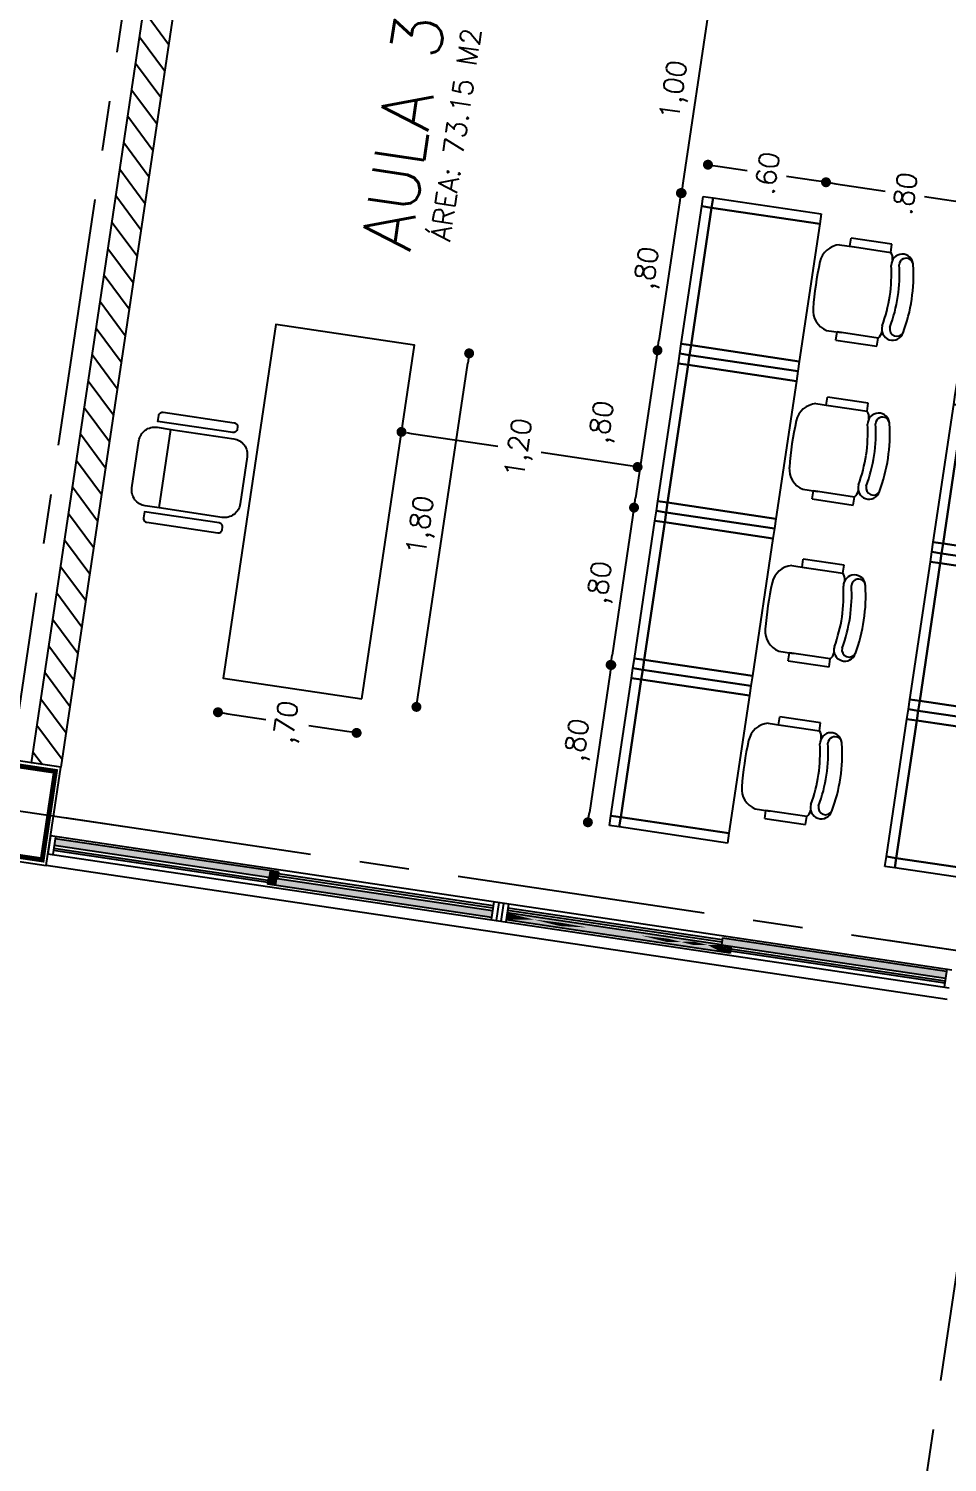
# Model space of a CAD drawing. Header units: millimetres. Extents: x 338 to 506, y 179 to 335.
# Drawn here: x 421.45 to 426.07, y 211.05 to 218.26 of the extents above; entities that cross this region are included whole.
import ezdxf
from ezdxf.enums import TextEntityAlignment as Align

# ---------------------------------------------------------------- set-up
doc = ezdxf.new("R2010")
doc.units = ezdxf.units.MM
doc.linetypes.add('CENTER', pattern=[2, 1.25, -0.25, 0.25, -0.25])
doc.linetypes.add('DASHED2', pattern=[0.375, 0.25, -0.125])
for name, color, linetype in [('COLUMNAS', 252, 'Continuous'), ('CUBIERTA', 254, 'Continuous'), ('EJES-COLUMNAS', 3, 'CENTER'), ('EJES_DE_COLUMNA', 255, 'DASHED2'), ('MUROS', 32, 'Continuous'), ('PUPITRES', 8, 'Continuous'), ('REJAS', 151, 'Continuous'), ('TEXTOS', 7, 'Continuous')]:
    doc.layers.add(name, color=color, linetype=linetype)
doc.styles.add('NOTAS', font='simplex.shx')
doc.styles.get("Standard").update_dxf_attribs({"font": 'ARIALUNI.ttf'})
doc.dimstyles.new('ROMANS', dxfattribs={"dimtxt": 0.1, "dimasz": 0.05, "dimexe": 0.04, "dimexo": 0.5, "dimgap": 0.05, "dimtad": 1, "dimtih": 1, "dimtoh": 1, "dimdec": 4, "dimzin": 5, "dimdsep": 46, "dimtxsty": 'Standard', "dimsah": 1, "dimcen": 0.05, "dimse1": 1, "dimse2": 1, "dimclrd": 7, "dimclre": 7, "dimclrt": 7, "dimadec": 0, "dimazin": 0, "dimtfac": 1, "dimtdec": 4, "dimtix": 1, "dimtmove": 2, "dimatfit": 3, "dimfxl": 1, "dimtolj": 1, "dimarcsym": 0})

# ---------------------------------------------------------------- blocks, each defined once
blk = doc.blocks.new('*X899')
at = {"color": 0}
for p, q in [((36.7128, 69.4377), (36.6568, 69.3817)), ((36.8475, 69.4377), (36.6975, 69.2877)), ((36.9822, 69.4377), (36.8322, 69.2877)), ((37.1169, 69.4377), (36.9669, 69.2877)), ((37.2516, 69.4377), (37.1016, 69.2877)), ((37.3863, 69.4377), (37.2363, 69.2877)), ((37.521, 69.4377), (37.371, 69.2877)), ((37.6558, 69.4377), (37.5058, 69.2877)), ((37.7905, 69.4377), (37.6405, 69.2877)), ((37.9252, 69.4377), (37.7752, 69.2877)), ((38.0599, 69.4377), (37.9099, 69.2877)), ((38.1946, 69.4377), (38.0446, 69.2877)), ((38.3293, 69.4377), (38.1793, 69.2877)), ((38.464, 69.4377), (38.314, 69.2877)), ((38.5987, 69.4377), (38.4487, 69.2877)), ((38.7334, 69.4377), (38.5834, 69.2877)), ((38.8681, 69.4377), (38.7181, 69.2877)), ((39.0028, 69.4377), (38.8528, 69.2877)), ((39.1375, 69.4377), (38.9875, 69.2877)), ((39.2722, 69.4377), (39.1222, 69.2877)), ((39.4069, 69.4377), (39.2569, 69.2877)), ((39.5416, 69.4377), (39.3916, 69.2877)), ((39.6763, 69.4377), (39.5263, 69.2877)), ((39.811, 69.4377), (39.661, 69.2877)), ((39.9457, 69.4377), (39.7957, 69.2877)), ((40.0804, 69.4377), (39.9304, 69.2877)), ((40.2151, 69.4377), (40.0651, 69.2877)), ((40.3498, 69.4377), (40.1998, 69.2877)), ((40.4845, 69.4377), (40.3345, 69.2877))]:
    blk.add_line(p, q, dxfattribs=at)
blk = doc.blocks.new('*U122')
at = {"layer": 'REJAS', "color": 18, "linetype": 'Continuous', "extrusion": (0, 0, -1)}
for points in [[(-2929.0102, 1946.7035), (-2928.9927, 1946.1591), (-2928.9927, 1947.2478)], [(-2929.0042, 1947.2308), (-2928.9927, 1947.2478), (-2929.012, 1947.2365)], [(-2928.9927, 1947.2478), (-2929.0102, 1947.2478), (-2929.012, 1947.2365)], [(-2929.0157, 1947.2138), (-2929.0036, 1947.1798), (-2928.9927, 1947.2478)], [(-2929.0146, 1947.1117), (-2929.0014, 1946.9756), (-2928.9927, 1947.2478)], [(-2929.0157, 1947.2138), (-2929.0042, 1947.2308), (-2929.012, 1947.2365)], [(-2929.0097, 1947.1968), (-2929.0157, 1947.2138), (-2929.0211, 1947.1798)], [(-2929.0102, 1946.7035), (-2929.0277, 1947.2478), (-2929.0277, 1946.1591)], [(-2929.0102, 1947.2478), (-2929.0277, 1947.2478), (-2929.012, 1947.2365)], [(-2929.0277, 1947.2478), (-2929.0217, 1947.2308), (-2929.012, 1947.2365)], [(-2929.012, 1947.2365), (-2929.0217, 1947.2308), (-2929.0157, 1947.2138)], [(-2929.0146, 1947.1117), (-2929.0277, 1947.2478), (-2929.0189, 1946.9756)], [(-2929.0157, 1947.2138), (-2929.0277, 1947.2478), (-2929.0211, 1947.1798)], [(-2929.0036, 1947.1798), (-2929.0066, 1947.1883), (-2929.0115, 1947.1855)], [(-2929.0115, 1947.1855), (-2929.0124, 1947.1798), (-2929.0036, 1947.1798)], [(-2929.0091, 1947.1458), (-2929.0036, 1947.1798), (-2929.0151, 1947.1628)], [(-2929.0124, 1947.1798), (-2929.0133, 1947.1741), (-2929.0036, 1947.1798)], [(-2929.0036, 1947.1798), (-2929.0133, 1947.1741), (-2929.0094, 1947.1713)], [(-2929.0066, 1947.1883), (-2929.0097, 1947.1968), (-2929.0115, 1947.1855)], [(-2929.0091, 1947.1458), (-2929.0151, 1947.1628), (-2929.0179, 1947.1458)], [(-2929.0179, 1947.1458), (-2929.0146, 1947.1117), (-2929.0091, 1947.1458)], [(-2929.0133, 1947.1741), (-2929.0151, 1947.1628), (-2929.0094, 1947.1713)], [(-2929.0097, 1947.1968), (-2929.0154, 1947.1883), (-2929.0115, 1947.1855)], [(-2929.0154, 1947.1883), (-2929.0211, 1947.1798), (-2929.0115, 1947.1855)], [(-2929.0211, 1947.1798), (-2929.0124, 1947.1798), (-2929.0115, 1947.1855)], [(-2929.0211, 1947.1798), (-2929.0133, 1947.1741), (-2929.0124, 1947.1798)], [(-2929.0181, 1947.1713), (-2929.0133, 1947.1741), (-2929.0211, 1947.1798)], [(-2929.0151, 1947.1628), (-2929.0133, 1947.1741), (-2929.0181, 1947.1713)], [(-2929.0151, 1947.1628), (-2929.0211, 1947.1798), (-2929.0179, 1947.1458)], [(-2929.0146, 1947.1117), (-2929.0168, 1947.0437), (-2929.008, 1947.0437)], [(-2929.008, 1947.0437), (-2929.0135, 1947.0097), (-2929.0014, 1946.9756)], [(-2929.0075, 1946.9927), (-2929.0093, 1946.9813), (-2929.0045, 1946.9842)], [(-2929.0105, 1947.0012), (-2929.0133, 1946.9927), (-2929.0075, 1946.9927)], [(-2929.0075, 1946.9927), (-2929.0133, 1946.9927), (-2929.0132, 1946.9842)], [(-2929.0093, 1946.9813), (-2929.0075, 1946.9927), (-2929.0132, 1946.9842)], [(-2929.008, 1947.0437), (-2929.0168, 1947.0437), (-2929.0135, 1947.0097)], [(-2929.0135, 1947.0097), (-2929.0133, 1946.9927), (-2929.0105, 1947.0012)], [(-2929.0132, 1946.9842), (-2929.0133, 1946.9927), (-2929.0189, 1946.9756)], [(-2929.0133, 1946.9927), (-2929.0135, 1947.0097), (-2929.0162, 1946.9927)], [(-2929.0189, 1946.9756), (-2929.0133, 1946.9927), (-2929.0162, 1946.9927)], [(-2929.0135, 1947.0097), (-2929.0168, 1947.0437), (-2929.0189, 1946.9756)], [(-2929.0045, 1946.9842), (-2929.0093, 1946.9813), (-2929.0014, 1946.9756)], [(-2929.0014, 1946.9756), (-2929.0093, 1946.9813), (-2929.0102, 1946.9756)], [(-2929.008, 1946.9076), (-2929.0014, 1946.9756), (-2929.0135, 1946.9416)], [(-2929.0102, 1946.9756), (-2929.0093, 1946.97), (-2929.0014, 1946.9756)], [(-2929.0014, 1946.9756), (-2929.0093, 1946.97), (-2929.0045, 1946.9671)], [(-2929.0146, 1946.8396), (-2929.0102, 1946.7035), (-2929.0014, 1946.9756)], [(-2929.0093, 1946.97), (-2929.0075, 1946.9586), (-2929.0045, 1946.9671)], [(-2929.0075, 1946.9586), (-2929.0093, 1946.97), (-2929.0132, 1946.9671)], [(-2929.0133, 1946.9586), (-2929.0075, 1946.9586), (-2929.0132, 1946.9671)], [(-2929.0075, 1946.9586), (-2929.0133, 1946.9586), (-2929.0105, 1946.9501)], [(-2929.008, 1946.9076), (-2929.0135, 1946.9416), (-2929.0168, 1946.9076)], [(-2929.0141, 1946.9785), (-2929.0093, 1946.9813), (-2929.0132, 1946.9842)], [(-2929.0141, 1946.9785), (-2929.0102, 1946.9756), (-2929.0093, 1946.9813)], [(-2929.0141, 1946.9728), (-2929.0093, 1946.97), (-2929.0102, 1946.9756)], [(-2929.0141, 1946.9728), (-2929.0132, 1946.9671), (-2929.0093, 1946.97)], [(-2929.0189, 1946.9756), (-2929.0102, 1946.9756), (-2929.0141, 1946.9785)], [(-2929.0141, 1946.9728), (-2929.0102, 1946.9756), (-2929.0189, 1946.9756)], [(-2929.0105, 1946.9501), (-2929.0133, 1946.9586), (-2929.0135, 1946.9416)], [(-2929.0141, 1946.9785), (-2929.0132, 1946.9842), (-2929.0189, 1946.9756)], [(-2929.0189, 1946.9756), (-2929.0132, 1946.9671), (-2929.0141, 1946.9728)], [(-2929.0189, 1946.9756), (-2929.0133, 1946.9586), (-2929.0132, 1946.9671)], [(-2929.0162, 1946.9586), (-2929.0133, 1946.9586), (-2929.0189, 1946.9756)], [(-2929.0135, 1946.9416), (-2929.0133, 1946.9586), (-2929.0162, 1946.9586)], [(-2929.0135, 1946.9416), (-2929.0189, 1946.9756), (-2929.0168, 1946.9076)], [(-2929.0168, 1946.9076), (-2929.0146, 1946.8396), (-2929.008, 1946.9076)], [(-2929.0146, 1946.5674), (-2929.0014, 1946.4313), (-2929.0102, 1946.7035)], [(-2929.0168, 1946.4993), (-2929.008, 1946.4993), (-2929.0146, 1946.5674)], [(-2929.0135, 1946.4653), (-2929.0014, 1946.4313), (-2929.008, 1946.4993)], [(-2929.008, 1946.4993), (-2929.0168, 1946.4993), (-2929.0135, 1946.4653)], [(-2929.0135, 1946.4653), (-2929.0168, 1946.4993), (-2929.0189, 1946.4313)], [(-2929.0058, 1946.2952), (-2928.9927, 1946.1591), (-2929.0014, 1946.4313)], [(-2929.0045, 1946.4398), (-2929.0093, 1946.4369), (-2929.0014, 1946.4313)], [(-2929.0014, 1946.4313), (-2929.0093, 1946.4369), (-2929.0102, 1946.4313)], [(-2929.0069, 1946.3972), (-2929.0014, 1946.4313), (-2929.0129, 1946.4143)], [(-2929.0102, 1946.4313), (-2929.0111, 1946.4256), (-2929.0014, 1946.4313)], [(-2929.0014, 1946.4313), (-2929.0111, 1946.4256), (-2929.0072, 1946.4228)], [(-2929.0124, 1946.3632), (-2929.0058, 1946.2952), (-2929.0014, 1946.4313)], [(-2929.0075, 1946.4483), (-2929.0093, 1946.4369), (-2929.0045, 1946.4398)], [(-2929.0069, 1946.3972), (-2929.0129, 1946.4143), (-2929.0157, 1946.3972)], [(-2929.0111, 1946.4256), (-2929.0129, 1946.4143), (-2929.0072, 1946.4228)], [(-2929.0105, 1946.4568), (-2929.0133, 1946.4483), (-2929.0075, 1946.4483)], [(-2929.0075, 1946.4483), (-2929.0133, 1946.4483), (-2929.0132, 1946.4398)], [(-2929.0093, 1946.4369), (-2929.0075, 1946.4483), (-2929.0132, 1946.4398)], [(-2929.0141, 1946.4341), (-2929.0093, 1946.4369), (-2929.0132, 1946.4398)], [(-2929.0141, 1946.4341), (-2929.0102, 1946.4313), (-2929.0093, 1946.4369)], [(-2929.0189, 1946.4313), (-2929.0102, 1946.4313), (-2929.0141, 1946.4341)], [(-2929.0189, 1946.4313), (-2929.0111, 1946.4256), (-2929.0102, 1946.4313)], [(-2929.0135, 1946.4653), (-2929.0133, 1946.4483), (-2929.0105, 1946.4568)], [(-2929.0159, 1946.4228), (-2929.0111, 1946.4256), (-2929.0189, 1946.4313)], [(-2929.0129, 1946.4143), (-2929.0111, 1946.4256), (-2929.0159, 1946.4228)], [(-2929.0189, 1946.4313), (-2929.0233, 1946.2952), (-2929.0124, 1946.3632)], [(-2929.0129, 1946.4143), (-2929.0189, 1946.4313), (-2929.0157, 1946.3972)], [(-2929.0132, 1946.4398), (-2929.0133, 1946.4483), (-2929.0189, 1946.4313)], [(-2929.0141, 1946.4341), (-2929.0132, 1946.4398), (-2929.0189, 1946.4313)], [(-2929.0133, 1946.4483), (-2929.0135, 1946.4653), (-2929.0162, 1946.4483)], [(-2929.0189, 1946.4313), (-2929.0133, 1946.4483), (-2929.0162, 1946.4483)], [(-2929.0124, 1946.3632), (-2929.0179, 1946.3292), (-2929.0058, 1946.2952)], [(-2929.0157, 1946.3972), (-2929.0124, 1946.3632), (-2929.0069, 1946.3972)], [(-2929.0168, 1946.2271), (-2928.9927, 1946.1591), (-2929.0058, 1946.2952)], [(-2929.0058, 1946.2952), (-2929.0088, 1946.3037), (-2929.0137, 1946.3009)], [(-2929.0146, 1946.2952), (-2929.0058, 1946.2952), (-2929.0137, 1946.3009)], [(-2929.0113, 1946.2612), (-2929.0058, 1946.2952), (-2929.0173, 1946.2782)], [(-2929.0116, 1946.2867), (-2929.0058, 1946.2952), (-2929.0155, 1946.2895)], [(-2929.0058, 1946.2952), (-2929.0146, 1946.2952), (-2929.0155, 1946.2895)], [(-2929.0137, 1946.3009), (-2929.0088, 1946.3037), (-2929.0118, 1946.3122)], [(-2929.0113, 1946.2612), (-2929.0233, 1946.2952), (-2929.0168, 1946.2271)], [(-2929.0173, 1946.2782), (-2929.0116, 1946.2867), (-2929.0155, 1946.2895)], [(-2929.0118, 1946.3122), (-2929.0179, 1946.3292), (-2929.0233, 1946.2952)], [(-2929.0118, 1946.3122), (-2929.0176, 1946.3037), (-2929.0137, 1946.3009)], [(-2929.0176, 1946.3037), (-2929.0233, 1946.2952), (-2929.0137, 1946.3009)], [(-2929.0233, 1946.2952), (-2929.0146, 1946.2952), (-2929.0137, 1946.3009)], [(-2929.0146, 1946.2952), (-2929.0233, 1946.2952), (-2929.0155, 1946.2895)], [(-2929.0233, 1946.2952), (-2929.0203, 1946.2867), (-2929.0155, 1946.2895)], [(-2929.0155, 1946.2895), (-2929.0203, 1946.2867), (-2929.0173, 1946.2782)], [(-2929.0168, 1946.2271), (-2929.0233, 1946.2952), (-2929.0277, 1946.1591)], [(-2929.0107, 1946.2101), (-2929.0164, 1946.1931), (-2929.0047, 1946.1931)], [(-2929.0168, 1946.2271), (-2929.0164, 1946.1931), (-2929.0107, 1946.2101)], [(-2929.0164, 1946.1931), (-2929.0168, 1946.2271), (-2929.0222, 1946.1931)], [(-2928.9987, 1946.1761), (-2929.0084, 1946.1704), (-2928.9927, 1946.1591)], [(-2928.9927, 1946.1591), (-2929.0084, 1946.1704), (-2929.0102, 1946.1591)], [(-2929.0102, 1946.1341), (-2928.9927, 1946.1091), (-2928.9927, 1946.1591)], [(-2929.0014, 1946.1466), (-2928.9927, 1946.1591), (-2929.0102, 1946.1508)], [(-2928.9927, 1946.1591), (-2929.0102, 1946.1591), (-2929.0102, 1946.1508)], [(-2929.0047, 1946.1931), (-2929.0084, 1946.1704), (-2928.9987, 1946.1761)], [(-2929.0102, 1946.1341), (-2929.0014, 1946.1466), (-2929.0102, 1946.1508)], [(-2929.0102, 1946.1341), (-2929.0102, 1946.1174), (-2929.0014, 1946.1216)], [(-2929.0047, 1946.1931), (-2929.0164, 1946.1931), (-2929.0162, 1946.1761)], [(-2929.0084, 1946.1704), (-2929.0047, 1946.1931), (-2929.0162, 1946.1761)], [(-2929.018, 1946.1648), (-2929.0084, 1946.1704), (-2929.0162, 1946.1761)], [(-2929.018, 1946.1648), (-2929.0102, 1946.1591), (-2929.0084, 1946.1704)], [(-2929.0277, 1946.1591), (-2929.0102, 1946.1591), (-2929.018, 1946.1648)], [(-2929.0102, 1946.1341), (-2929.0277, 1946.1591), (-2929.0277, 1946.1091)], [(-2929.0277, 1946.1591), (-2929.0189, 1946.1549), (-2929.0102, 1946.1591)], [(-2929.0189, 1946.1549), (-2929.0102, 1946.1508), (-2929.0102, 1946.1591)], [(-2929.0277, 1946.1591), (-2929.0189, 1946.1466), (-2929.0102, 1946.1508)], [(-2929.0102, 1946.1508), (-2929.0189, 1946.1466), (-2929.0102, 1946.1341)], [(-2929.0102, 1946.1174), (-2929.0102, 1946.1341), (-2929.0189, 1946.1216)], [(-2929.0162, 1946.1761), (-2929.0164, 1946.1931), (-2929.0277, 1946.1591)], [(-2929.018, 1946.1648), (-2929.0162, 1946.1761), (-2929.0277, 1946.1591)], [(-2929.0277, 1946.1591), (-2929.0164, 1946.1931), (-2929.0222, 1946.1931)], [(-2929.0277, 1946.1591), (-2929.0627, 1945.0203), (-2929.0277, 1945.0203)], [(-2929.0277, 1946.1591), (-2929.0627, 1946.1591), (-2929.0627, 1945.0203)], [(-2929.0014, 1946.1216), (-2929.0102, 1946.1174), (-2928.9927, 1946.1091)], [(-2928.9927, 1946.1091), (-2929.0102, 1946.1174), (-2929.0102, 1946.1091)], [(-2929.0277, 1946.1091), (-2929.0102, 1946.1174), (-2929.0189, 1946.1216)], [(-2929.0189, 1946.1133), (-2929.0102, 1946.1091), (-2929.0102, 1946.1174)], [(-2929.0277, 1946.1091), (-2929.0102, 1946.1091), (-2929.0189, 1946.1133)]]:
    blk.add_solid(points, dxfattribs=at)
blk = doc.blocks.new('*U123')
at = {"layer": 'REJAS', "color": 18, "linetype": 'Continuous', "extrusion": (0, 0, -1)}
for points in [[(-2929.0277, 1949.5503), (-2929.0627, 1948.4616), (-2929.0277, 1948.4616)], [(-2929.0277, 1949.5503), (-2929.0627, 1949.5503), (-2929.0627, 1948.4616)], [(-2928.9927, 1948.4616), (-2929.0277, 1948.4161), (-2928.9927, 1948.4161)], [(-2928.9927, 1948.4616), (-2929.0277, 1948.4616), (-2929.0277, 1948.4161)], [(-2929.0277, 1948.4616), (-2929.0627, 1948.4161), (-2929.0277, 1948.4161)], [(-2929.0277, 1948.4616), (-2929.0627, 1948.4616), (-2929.0627, 1948.4161)], [(-2928.9927, 1948.4161), (-2929.0277, 1947.3228), (-2928.9927, 1947.3228)], [(-2928.9927, 1948.4161), (-2929.0277, 1948.4161), (-2929.0277, 1947.3228)]]:
    blk.add_solid(points, dxfattribs=at)
blk = doc.blocks.new('LATERAL_IZQUIERDA')
at = {"layer": 'REJAS', "color": 30}
blk.add_line((2928.9227, 1944.9953), (2928.9227, 1949.5753), dxfattribs=at)
at = {"layer": 'REJAS', "color": 18}
for p, q in [((2929.0727, 1949.5753), (2928.9827, 1949.5753)), ((2928.9827, 1949.5753), (2928.9827, 1944.9953)), ((2929.0727, 1949.5503), (2928.9827, 1949.5503)), ((2929.0027, 1948.4616), (2929.0027, 1949.5503)), ((2929.0127, 1948.4616), (2929.0127, 1949.5503)), ((2929.0277, 1948.4616), (2929.0277, 1949.5503)), ((2929.0627, 1948.4161), (2929.0627, 1949.5503)), ((2929.0727, 1944.9953), (2929.0727, 1949.5753)), ((2929.0277, 1948.4616), (2928.9927, 1948.4616)), ((2928.9927, 1947.3228), (2928.9927, 1948.4616)), ((2929.0277, 1947.3228), (2929.0277, 1948.4616)), ((2929.0627, 1948.4161), (2929.0277, 1948.4161)), ((2929.0427, 1948.4161), (2929.0427, 1947.3228)), ((2929.0527, 1947.3228), (2929.0527, 1948.4161)), ((2929.0727, 1947.3228), (2928.9827, 1947.3228)), ((2929.0727, 1947.2978), (2928.9827, 1947.2978)), ((2929.0727, 1947.2728), (2928.9827, 1947.2728)), ((2929.0727, 1947.2478), (2928.9827, 1947.2478)), ((2928.9927, 1946.1091), (2928.9927, 1947.2478)), ((2929.0277, 1946.1591), (2929.0277, 1947.2478)), ((2929.0427, 1947.2478), (2929.0427, 1946.1591)), ((2929.0527, 1946.1591), (2929.0527, 1947.2478)), ((2929.0627, 1946.1591), (2929.0277, 1946.1591)), ((2929.0277, 1946.1591), (2929.0277, 1945.0203)), ((2929.0627, 1946.1591), (2929.0627, 1945.0203)), ((2929.0277, 1946.1091), (2928.9927, 1946.1091)), ((2929.0027, 1945.0203), (2929.0027, 1946.1091)), ((2929.0127, 1945.0203), (2929.0127, 1946.1091)), ((2929.0727, 1945.0203), (2928.9827, 1945.0203))]:
    blk.add_line(p, q, dxfattribs=at)
at = {"layer": 'REJAS', "color": 18, "linetype": 'Continuous'}
for name in ['*U123', '*U122']:
    blk.add_blockref(name, (0, 0), dxfattribs=at)
blk = doc.blocks.new('SILLA')
at = {"layer": 'PUPITRES', "linetype": 'Continuous'}
blk.add_line((-81.5299, 361.4449), (-81.1299, 361.4449), dxfattribs=at)
for points in [[(-81.5299, 361.4449), (-81.5299, 361.5149, -0.414214), (-81.4499, 361.5949), (-81.2099, 361.5949, -0.414214), (-81.1299, 361.5149), (-81.1299, 361.4449), (-81.1299, 361.1249, -0.414214), (-81.2099, 361.0449), (-81.4499, 361.0449, -0.414214), (-81.5299, 361.1249)], [(-81.5899, 361.5149, 0.414214), (-81.6099, 361.4949), (-81.6099, 361.1349, 0.414214), (-81.5899, 361.1149), (-81.5799, 361.1149, 0.414214), (-81.5599, 361.1349), (-81.5599, 361.5149)], [(-81.0699, 361.5149, -0.414214), (-81.0499, 361.4949), (-81.0499, 361.1349, -0.414214), (-81.0699, 361.1149), (-81.0799, 361.1149, -0.414214), (-81.0999, 361.1349), (-81.0999, 361.5149)]]:
    blk.add_lwpolyline(points, format="xyb", close=True, dxfattribs=at)
blk = doc.blocks.new('_DOT')
at = {"color": 0, "linetype": 'ByBlock'}
blk.add_line((-0.5, 0), (-1, 0), dxfattribs=at)
at = {"color": 0, "linetype": 'ByBlock', "const_width": 0.5}
blk.add_lwpolyline([(-0.25, 0, 1), (0.25, 0, 1)], format="xyb", close=True, dxfattribs=at)
blk = doc.blocks.new('*U350')
at = {"color": 7, "style": 'NOTAS'}
blk.add_text(',80', height=0.1, dxfattribs=at).set_placement((2.7105, 7.0712))
blk = doc.blocks.new('*D155')
at = {"color": 7, "transparency": 16777216}
blk.add_line((3.1653, 7.0022), (2.4653, 7.0022), dxfattribs=at)
at = {"layer": 'DEFPOINTS', "color": 0, "transparency": 16777216}
for p in [(2.4153, 7.0022), (2.4153, 6.8887), (3.2153, 6.8887)]:
    blk.add_point(p, dxfattribs=at)
at = {"transparency": 16777216}
blk.add_blockref('*U350', (0, 0), dxfattribs=at)
at = {"color": 7, "transparency": 16777216, "xscale": 0.05, "yscale": 0.05, "zscale": 0.05, "rotation": 180}
blk.add_blockref('_DOT', (2.4153, 7.0022), dxfattribs=at)
at = {"color": 7, "transparency": 16777216, "xscale": 0.05, "yscale": 0.05, "zscale": 0.05}
blk.add_blockref('_DOT', (3.2153, 7.0022), dxfattribs=at)
blk = doc.blocks.new('*U351')
at = {"color": 7, "style": 'NOTAS'}
blk.add_text(',80', height=0.1, dxfattribs=at).set_placement((1.9105, 7.1807))
blk = doc.blocks.new('*D156')
at = {"color": 7, "transparency": 16777216}
blk.add_line((2.3653, 7.0022), (1.6653, 7.0022), dxfattribs=at)
at = {"layer": 'DEFPOINTS', "color": 0, "transparency": 16777216}
for p in [(1.6153, 7.0022), (1.6153, 6.8887), (2.4153, 6.8887)]:
    blk.add_point(p, dxfattribs=at)
at = {"transparency": 16777216}
blk.add_blockref('*U351', (0, 0), dxfattribs=at)
at = {"color": 7, "transparency": 16777216, "xscale": 0.05, "yscale": 0.05, "zscale": 0.05, "rotation": 180}
blk.add_blockref('_DOT', (1.6153, 7.0022), dxfattribs=at)
at = {"color": 7, "transparency": 16777216, "xscale": 0.05, "yscale": 0.05, "zscale": 0.05}
blk.add_blockref('_DOT', (2.4153, 7.0022), dxfattribs=at)
blk = doc.blocks.new('*U344')
at = {"color": 7, "style": 'NOTAS'}
blk.add_text(',80', height=0.1, dxfattribs=at).set_placement((1.1105, 7.0712))
blk = doc.blocks.new('*D157')
at = {"color": 7, "transparency": 16777216}
blk.add_line((1.5653, 7.0022), (0.8653, 7.0022), dxfattribs=at)
at = {"layer": 'DEFPOINTS', "color": 0, "transparency": 16777216}
for p in [(0.8153, 7.0022), (0.8153, 6.8887), (1.6153, 6.8887)]:
    blk.add_point(p, dxfattribs=at)
at = {"transparency": 16777216}
blk.add_blockref('*U344', (0, 0), dxfattribs=at)
at = {"color": 7, "transparency": 16777216, "xscale": 0.05, "yscale": 0.05, "zscale": 0.05, "rotation": 180}
blk.add_blockref('_DOT', (0.8153, 7.0022), dxfattribs=at)
at = {"color": 7, "transparency": 16777216, "xscale": 0.05, "yscale": 0.05, "zscale": 0.05}
blk.add_blockref('_DOT', (1.6153, 7.0022), dxfattribs=at)
blk = doc.blocks.new('*U345')
at = {"color": 7, "style": 'NOTAS'}
blk.add_text(',70', height=0.1, dxfattribs=at).set_placement((0.1841, 8.5267))
blk = doc.blocks.new('*D158')
at = {"color": 7, "transparency": 16777216}
for p, q in [((0.2889, 8.8696), (0.2889, 8.6767)), ((0.2889, 8.2647), (0.2889, 8.4576))]:
    blk.add_line(p, q, dxfattribs=at)
at = {"layer": 'DEFPOINTS', "color": 0, "transparency": 16777216}
for p in [(0.4625, 8.9196), (0.2889, 8.2147), (0.4625, 8.2147)]:
    blk.add_point(p, dxfattribs=at)
at = {"color": 7, "transparency": 16777216, "xscale": 0.05, "yscale": 0.05, "zscale": 0.05}
for p, rotation in [((0.2889, 8.9196), 90), ((0.2889, 8.2147), 270)]:
    blk.add_blockref('_DOT', p, dxfattribs=dict(at, rotation=rotation))
at = {"transparency": 16777216}
blk.add_blockref('*U345', (0, 0), dxfattribs=at)
blk = doc.blocks.new('*U346')
at = {"color": 7, "style": 'NOTAS'}
blk.add_text('1,80', height=0.1, dxfattribs=at).set_placement((1.2188, 8.0056))
blk = doc.blocks.new('*D159')
at = {"color": 7, "transparency": 16777216}
blk.add_line((0.5125, 7.9365), (2.2108, 7.9365), dxfattribs=at)
at = {"layer": 'DEFPOINTS', "color": 0, "transparency": 16777216}
for p in [(0.4625, 8.2147), (2.2608, 8.2147), (2.2608, 7.9365)]:
    blk.add_point(p, dxfattribs=at)
at = {"transparency": 16777216}
blk.add_blockref('*U346', (0, 0), dxfattribs=at)
at = {"color": 7, "transparency": 16777216, "xscale": 0.05, "yscale": 0.05, "zscale": 0.05, "rotation": 180}
blk.add_blockref('_DOT', (0.4625, 7.9365), dxfattribs=at)
at = {"color": 7, "transparency": 16777216, "xscale": 0.05, "yscale": 0.05, "zscale": 0.05}
blk.add_blockref('_DOT', (2.2608, 7.9365), dxfattribs=at)
blk = doc.blocks.new('*U347')
at = {"layer": 'MUROS', "color": 7, "style": 'NOTAS'}
blk.add_text(',80', height=0.1, dxfattribs=at).set_placement((0.3105, 7.0677))
blk = doc.blocks.new('*D160')
at = {"layer": 'DEFPOINTS', "color": 0, "transparency": 16777216}
for p in [(0.0153, 6.9986), (0.0153, 6.8887), (0.8153, 6.8887)]:
    blk.add_point(p, dxfattribs=at)
at = {"layer": 'MUROS', "color": 7, "transparency": 16777216}
blk.add_line((0.7653, 6.9986), (0.0653, 6.9986), dxfattribs=at)
at = {"transparency": 16777216}
blk.add_blockref('*U347', (0, 0), dxfattribs=at)
at = {"layer": 'MUROS', "color": 7, "transparency": 16777216, "xscale": 0.05, "yscale": 0.05, "zscale": 0.05, "rotation": 180}
blk.add_blockref('_DOT', (0.0153, 6.9986), dxfattribs=at)
at = {"layer": 'MUROS', "color": 7, "transparency": 16777216, "xscale": 0.05, "yscale": 0.05, "zscale": 0.05}
blk.add_blockref('_DOT', (0.8153, 6.9986), dxfattribs=at)
blk = doc.blocks.new('SILLA-AULA')
at = {"layer": 'PUPITRES'}
for p, q in [((-0.3089, 0.1635), (-0.3089, 0.0888)), ((0.1271, 0.1618), (0.1271, 0.0881)), ((-0.3498, 0.1091), (-0.3498, -0.0987)), ((-0.3498, 0.1091), (-0.3089, 0.1091)), ((-0.3089, -0.0987), (-0.3089, 0.1091)), ((0.1269, 0.1096), (0.168, 0.1096)), ((0.1271, 0.1088), (0.1271, -0.0982)), ((0.168, -0.0982), (0.168, 0.1096)), ((-0.3498, -0.0987), (-0.3089, -0.0987)), ((0.1271, -0.0982), (0.168, -0.0982))]:
    blk.add_line(p, q, dxfattribs=at)
for centre, radius, start, end in [((-0.2016, 0.1365), 0.1106, 94.0766, 165.83344), ((-0.0911, -1.4149), 1.6658, 85.9234, 94.0766), ((0.0195, 0.1365), 0.1106, 13.25658, 85.9234), ((-0.2542, -0.1649), 0.0553, 80.24779, 260.10116), ((-0.2715, -0.0584), 0.0549, 227.1618, 267.57171), ((-0.0727, 0.7859), 0.9127, 259.12864, 268.84333), ((-0.1095, 0.7859), 0.9127, 271.15667, 280.87136), ((0.072, -0.1649), 0.0553, 279.89884, 99.75221), ((0.0898, -0.0579), 0.0549, 270.72261, 312.8382), ((-0.2498, -0.1856), 0.0362, 85.08724, 250.32125), ((-0.0876, 0.6001), 0.7663, 258.01124, 281.98876), ((0.0746, -0.1846), 0.0352, 274.91276, 94.91276), ((-0.0911, 0.5988), 0.8362, 258.08993, 281.91007)]:
    blk.add_arc(centre, radius, start, end, dxfattribs=at)
blk = doc.blocks.new('*U149')
at = {"color": 7, "style": 'NOTAS'}
blk.add_text('.60', height=0.1, dxfattribs=at).set_placement((2880.9612, 1963.0566))
blk = doc.blocks.new('*D148')
at = {"color": 7, "transparency": 16777216}
for p, q in [((2881.066, 1963.3566), (2881.066, 1963.2066)), ((2881.066, 1962.8566), (2881.066, 1963.0066))]:
    blk.add_line(p, q, dxfattribs=at)
at = {"layer": 'DEFPOINTS', "color": 0, "transparency": 16777216}
for p in [(2880.9048, 1963.4066), (2881.066, 1963.4066), (2880.9048, 1962.8066)]:
    blk.add_point(p, dxfattribs=at)
at = {"color": 7, "transparency": 16777216, "xscale": 0.05, "yscale": 0.05, "zscale": 0.05}
for p, rotation in [((2881.066, 1963.4066), 90), ((2881.066, 1962.8066), 270)]:
    blk.add_blockref('_DOT', p, dxfattribs=dict(at, rotation=rotation))
at = {"transparency": 16777216}
blk.add_blockref('*U149', (0, 0), dxfattribs=at)
blk = doc.blocks.new('*U151')
at = {"color": 7, "style": 'NOTAS'}
blk.add_text('.80', height=0.1, dxfattribs=at).set_placement((2880.9612, 1962.3566))
blk = doc.blocks.new('*D150')
at = {"color": 7, "transparency": 16777216}
for p, q in [((2881.066, 1962.7566), (2881.066, 1962.5066)), ((2881.066, 1962.0566), (2881.066, 1962.3066))]:
    blk.add_line(p, q, dxfattribs=at)
at = {"layer": 'DEFPOINTS', "color": 0, "transparency": 16777216}
for p in [(2880.9048, 1962.8066), (2880.9048, 1962.0066), (2881.066, 1962.0066)]:
    blk.add_point(p, dxfattribs=at)
at = {"color": 7, "transparency": 16777216, "xscale": 0.05, "yscale": 0.05, "zscale": 0.05}
for p, rotation in [((2881.066, 1962.8066), 90), ((2881.066, 1962.0066), 270)]:
    blk.add_blockref('_DOT', p, dxfattribs=dict(at, rotation=rotation))
at = {"transparency": 16777216}
blk.add_blockref('*U151', (0, 0), dxfattribs=at)
blk = doc.blocks.new('*U343')
at = {"layer": 'PUPITRES', "color": 7, "style": 'NOTAS'}
blk.add_text('1,00', height=0.1, dxfattribs=at).set_placement((3.5724, 7.0677))
blk = doc.blocks.new('*D165')
at = {"layer": 'DEFPOINTS', "color": 0, "transparency": 16777216}
for p in [(4.2153, 6.9986), (3.2153, 6.8387), (4.2153, 6.8387)]:
    blk.add_point(p, dxfattribs=at)
at = {"layer": 'PUPITRES', "color": 7, "transparency": 16777216}
blk.add_line((3.2653, 6.9986), (4.1653, 6.9986), dxfattribs=at)
at = {"transparency": 16777216}
blk.add_blockref('*U343', (0, 0), dxfattribs=at)
at = {"layer": 'PUPITRES', "color": 7, "transparency": 16777216, "xscale": 0.05, "yscale": 0.05, "zscale": 0.05, "rotation": 180}
blk.add_blockref('_DOT', (3.2153, 6.9986), dxfattribs=at)
at = {"layer": 'PUPITRES', "color": 7, "transparency": 16777216, "xscale": 0.05, "yscale": 0.05, "zscale": 0.05}
blk.add_blockref('_DOT', (4.2153, 6.9986), dxfattribs=at)
blk = doc.blocks.new('*U352')
at = {"color": 7, "style": 'NOTAS'}
blk.add_text('1,20', height=0.1, dxfattribs=at).set_placement((1.6771, 7.5742))
blk = doc.blocks.new('*D166')
at = {"color": 7, "transparency": 16777216}
for p, q in [((1.82, 8.1647), (1.82, 7.7242)), ((1.82, 7.0647), (1.82, 7.5051))]:
    blk.add_line(p, q, dxfattribs=at)
at = {"layer": 'DEFPOINTS', "color": 0, "transparency": 16777216}
for p in [(1.9951, 8.2147), (1.82, 7.0147), (1.9951, 7.0147)]:
    blk.add_point(p, dxfattribs=at)
at = {"color": 7, "transparency": 16777216, "xscale": 0.05, "yscale": 0.05, "zscale": 0.05}
for p, rotation in [((1.82, 8.2147), 90), ((1.82, 7.0147), 270)]:
    blk.add_blockref('_DOT', p, dxfattribs=dict(at, rotation=rotation))
at = {"transparency": 16777216}
blk.add_blockref('*U352', (0, 0), dxfattribs=at)
blk = doc.blocks.new('EJES_ESTRUCTURALES')
at = {"layer": 'EJES_DE_COLUMNA', "color": 9, "linetype": 'CENTER'}
for p, q in [((667.62768, 131.2663), (667.62768, 199.7363)), ((661.47768, 164.82297), (759.37077, 164.82297)), ((661.47768, 159.74297), (759.37077, 159.74297))]:
    blk.add_line(p, q, dxfattribs=at)
blk = doc.blocks.new('COLUMNAS')
at = {"layer": 'COLUMNAS', "color": 6}
blk.add_lwpolyline([(-610.4048, 188.906), (-610.9048, 188.906), (-610.9048, 188.406), (-610.4048, 188.406), (-610.4048, 188.906)], dxfattribs=at)
at = {"layer": 'COLUMNAS', "color": 6, "const_width": 0.025}
blk.add_lwpolyline([(-610.8798, 188.4301), (-610.4298, 188.4301), (-610.4298, 188.8801), (-610.8798, 188.8801)], close=True, dxfattribs=at)
at = {"layer": 'EJES-COLUMNAS'}
for p, q in [((-610.6548, 188.0438), (-610.6548, 189.2438)), ((-610.6548, 188.0438), (-610.6548, 189.2438)), ((-610.6548, 182.9638), (-610.6548, 184.1638)), ((-610.6548, 182.9638), (-610.6548, 184.1638))]:
    blk.add_line(p, q, dxfattribs=at)
blk = doc.blocks.new('*U152')
at = {"layer": 'PUPITRES'}
for p, q in [((-3.3, -0.19972), (-3.3, -0.14972)), ((-3.3, -0.14972), (-3.25, -0.14972)), ((-3.3, -0.74972), (-3.3, -0.19972)), ((-3.3, -0.19972), (-3.25, -0.19972)), ((-3.25, -0.19972), (-3.3, -0.19972)), ((-3.25, -0.14972), (-3.25, -0.19972)), ((-3.25, -0.19972), (-3.25, -0.14972)), ((-3.25, -0.14972), (-2.55, -0.14972)), ((-3.25, -0.19972), (-3.25, -0.74972)), ((-2.55, -0.19972), (-3.25, -0.19972)), ((-3.25, -0.74972), (-3.25, -0.19972)), ((-3.25, -0.19972), (-2.55, -0.19972)), ((-2.55, -0.14972), (-2.55, -0.19972)), ((-2.55, -0.19972), (-2.55, -0.14972)), ((-2.55, -0.14972), (-2.5, -0.14972)), ((-2.55, -0.74972), (-2.55, -0.19972)), ((-2.55, -0.19972), (-2.5, -0.19972)), ((-2.5, -0.19972), (-2.55, -0.19972)), ((-2.55, -0.19972), (-2.55, -0.74972)), ((-2.5, -0.19972), (-2.5, -0.14972)), ((-2.5, -0.14972), (-2.45, -0.14972)), ((-2.5, -0.19972), (-2.5, -0.14972)), ((-2.5, -0.19972), (-2.5, -0.14972)), ((-2.5, -0.14972), (-2.5, -0.19972)), ((-2.5, -0.74972), (-2.5, -0.19972)), ((-2.5, -0.19972), (-2.45, -0.19972)), ((-2.45, -0.19972), (-2.5, -0.19972)), ((-2.5, -0.74972), (-2.5, -0.19972)), ((-2.5, -0.74972), (-2.5, -0.19972)), ((-2.5, -0.19972), (-2.5, -0.74972)), ((-2.45, -0.14972), (-2.45, -0.19972)), ((-2.45, -0.19972), (-2.45, -0.14972)), ((-2.45, -0.14972), (-1.75, -0.14972)), ((-2.45, -0.19972), (-2.45, -0.74972)), ((-1.75, -0.19972), (-2.45, -0.19972)), ((-2.45, -0.74972), (-2.45, -0.19972)), ((-2.45, -0.19972), (-1.75, -0.19972)), ((-1.75, -0.14972), (-1.75, -0.19972)), ((-1.75, -0.19972), (-1.75, -0.14972)), ((-1.75, -0.14972), (-1.7, -0.14972)), ((-1.75, -0.74972), (-1.75, -0.19972)), ((-1.75, -0.19972), (-1.7, -0.19972)), ((-1.7, -0.19972), (-1.75, -0.19972)), ((-1.75, -0.19972), (-1.75, -0.74972)), ((-1.7, -0.19972), (-1.7, -0.14972)), ((-1.7, -0.14972), (-1.65, -0.14972)), ((-1.7, -0.19972), (-1.7, -0.14972)), ((-1.7, -0.14972), (-1.7, -0.19972)), ((-1.7, -0.74972), (-1.7, -0.19972)), ((-1.7, -0.19972), (-1.65, -0.19972)), ((-1.65, -0.19972), (-1.7, -0.19972)), ((-1.7, -0.74972), (-1.7, -0.19972)), ((-1.7, -0.19972), (-1.7, -0.74972)), ((-1.65, -0.14972), (-1.65, -0.19972)), ((-1.65, -0.19972), (-1.65, -0.14972)), ((-1.65, -0.14972), (-0.95, -0.14972)), ((-1.65, -0.19972), (-1.65, -0.74972)), ((-0.95, -0.19972), (-1.65, -0.19972)), ((-1.65, -0.74972), (-1.65, -0.19972)), ((-1.65, -0.19972), (-0.95, -0.19972)), ((-0.95, -0.14972), (-0.95, -0.19972)), ((-0.95, -0.19972), (-0.95, -0.14972)), ((-0.95, -0.14972), (-0.9, -0.14972)), ((-0.95, -0.74972), (-0.95, -0.19972)), ((-0.95, -0.19972), (-0.9, -0.19972)), ((-0.9, -0.19972), (-0.95, -0.19972)), ((-0.95, -0.19972), (-0.95, -0.74972)), ((-0.9, -0.19972), (-0.9, -0.14972)), ((-0.9, -0.14972), (-0.85, -0.14972)), ((-0.9, -0.14972), (-0.9, -0.19972)), ((-0.9, -0.74972), (-0.9, -0.19972)), ((-0.9, -0.19972), (-0.85, -0.19972)), ((-0.85, -0.19972), (-0.9, -0.19972)), ((-0.9, -0.19972), (-0.9, -0.74972)), ((-0.85, -0.14972), (-0.85, -0.19972)), ((-0.85, -0.19972), (-0.85, -0.14972)), ((-0.85, -0.14972), (-0.15, -0.14972)), ((-0.85, -0.19972), (-0.85, -0.74972)), ((-0.15, -0.19972), (-0.85, -0.19972)), ((-0.85, -0.74972), (-0.85, -0.19972)), ((-0.85, -0.19972), (-0.15, -0.19972)), ((-0.15, -0.14972), (-0.1, -0.14972)), ((-0.15, -0.14972), (-0.15, -0.19972)), ((-0.15, -0.19972), (-0.15, -0.14972)), ((-0.15, -0.14972), (-0.1, -0.14972)), ((-0.15, -0.74972), (-0.15, -0.19972)), ((-0.15, -0.19972), (-0.1, -0.19972)), ((-0.1, -0.19972), (-0.15, -0.19972)), ((-0.15, -0.19972), (-0.15, -0.74972)), ((-0.1, -0.14972), (-0.1, -0.19972)), ((-0.1, -0.19972), (-0.1, -0.74972)), ((0.9, -0.19972), (0.9, -0.14972)), ((0.9, -0.14972), (0.95, -0.14972)), ((0.9, -0.74972), (0.9, -0.19972)), ((0.9, -0.19972), (0.95, -0.19972)), ((0.95, -0.19972), (0.9, -0.19972)), ((0.95, -0.14972), (0.95, -0.19972)), ((0.95, -0.19972), (0.95, -0.14972)), ((0.95, -0.14972), (1.65, -0.14972)), ((0.95, -0.19972), (0.95, -0.74972)), ((1.65, -0.19972), (0.95, -0.19972)), ((0.95, -0.74972), (0.95, -0.19972)), ((0.95, -0.19972), (1.65, -0.19972)), ((1.65, -0.14972), (1.65, -0.19972)), ((1.65, -0.19972), (1.65, -0.14972)), ((1.65, -0.14972), (1.7, -0.14972)), ((1.65, -0.74972), (1.65, -0.19972)), ((1.65, -0.19972), (1.7, -0.19972)), ((1.7, -0.19972), (1.65, -0.19972)), ((1.65, -0.19972), (1.65, -0.74972)), ((1.7, -0.19972), (1.7, -0.14972)), ((1.7, -0.14972), (1.75, -0.14972)), ((1.7, -0.19972), (1.7, -0.14972)), ((1.7, -0.19972), (1.7, -0.14972)), ((1.7, -0.14972), (1.7, -0.19972)), ((1.7, -0.74972), (1.7, -0.19972)), ((1.7, -0.19972), (1.75, -0.19972)), ((1.75, -0.19972), (1.7, -0.19972)), ((1.7, -0.74972), (1.7, -0.19972)), ((1.7, -0.74972), (1.7, -0.19972)), ((1.7, -0.19972), (1.7, -0.74972)), ((1.75, -0.14972), (1.75, -0.19972)), ((1.75, -0.19972), (1.75, -0.14972)), ((1.75, -0.14972), (2.45, -0.14972)), ((1.75, -0.19972), (1.75, -0.74972)), ((2.45, -0.19972), (1.75, -0.19972)), ((1.75, -0.74972), (1.75, -0.19972)), ((1.75, -0.19972), (2.45, -0.19972)), ((2.45, -0.14972), (2.45, -0.19972)), ((2.45, -0.19972), (2.45, -0.14972)), ((2.45, -0.14972), (2.5, -0.14972)), ((2.45, -0.74972), (2.45, -0.19972)), ((2.45, -0.19972), (2.5, -0.19972)), ((2.5, -0.19972), (2.45, -0.19972)), ((2.45, -0.19972), (2.45, -0.74972)), ((2.5, -0.19972), (2.5, -0.14972)), ((2.5, -0.14972), (2.55, -0.14972)), ((2.5, -0.19972), (2.5, -0.14972)), ((2.5, -0.14972), (2.5, -0.19972)), ((2.5, -0.74972), (2.5, -0.19972)), ((2.5, -0.19972), (2.55, -0.19972)), ((2.55, -0.19972), (2.5, -0.19972)), ((2.5, -0.74972), (2.5, -0.19972)), ((2.5, -0.19972), (2.5, -0.74972)), ((2.55, -0.14972), (2.55, -0.19972)), ((2.55, -0.19972), (2.55, -0.14972)), ((2.55, -0.14972), (3.25, -0.14972)), ((2.55, -0.19972), (2.55, -0.74972)), ((3.25, -0.19972), (2.55, -0.19972)), ((2.55, -0.74972), (2.55, -0.19972)), ((2.55, -0.19972), (3.25, -0.19972)), ((3.25, -0.14972), (3.25, -0.19972)), ((3.25, -0.19972), (3.25, -0.14972)), ((3.25, -0.14972), (3.3, -0.14972)), ((3.25, -0.74972), (3.25, -0.19972)), ((3.25, -0.19972), (3.3, -0.19972)), ((3.3, -0.19972), (3.25, -0.19972)), ((3.25, -0.19972), (3.25, -0.74972)), ((3.3, -0.19972), (3.3, -0.14972)), ((3.3, -0.14972), (3.3, -0.19972)), ((3.3, -0.74972), (3.3, -0.19972)), ((3.3, -0.19972), (3.3, -0.74972)), ((-3.25, -0.74972), (-3.3, -0.74972)), ((-2.55, -0.74972), (-3.25, -0.74972)), ((-2.5, -0.74972), (-2.55, -0.74972)), ((-2.45, -0.74972), (-2.5, -0.74972)), ((-1.75, -0.74972), (-2.45, -0.74972)), ((-1.7, -0.74972), (-1.75, -0.74972)), ((-1.65, -0.74972), (-1.7, -0.74972)), ((-0.95, -0.74972), (-1.65, -0.74972)), ((-0.9, -0.74972), (-0.95, -0.74972)), ((-0.85, -0.74972), (-0.9, -0.74972)), ((-0.15, -0.74972), (-0.85, -0.74972)), ((-0.1, -0.74972), (-0.15, -0.74972)), ((0.95, -0.74972), (0.9, -0.74972)), ((1.65, -0.74972), (0.95, -0.74972)), ((1.7, -0.74972), (1.65, -0.74972)), ((1.75, -0.74972), (1.7, -0.74972)), ((2.45, -0.74972), (1.75, -0.74972)), ((2.5, -0.74972), (2.45, -0.74972)), ((2.55, -0.74972), (2.5, -0.74972)), ((3.25, -0.74972), (2.55, -0.74972)), ((3.3, -0.74972), (3.25, -0.74972))]:
    blk.add_line(p, q, dxfattribs=at)
at = {"layer": 'MUROS'}
for p in [(-2.80086, -1.02539), (-1.99861, -1.02539), (-1.17515, -1.02539), (-0.36679, -1.02539), (1.39914, -1.02539), (2.20139, -1.02539), (3.02485, -1.02539)]:
    blk.add_blockref('SILLA-AULA', p, dxfattribs=at)
for base, p2, picture, middle in [((0.06121, 1.25028), (-0.1, 1.25028), '*D148', (0.06121, 0.95028)), ((0.06121, -0.14972), (-0.1, -0.14972), '*D150', (0.06121, 0.25028))]:
    dim = blk.add_linear_dim(base=base, p1=(-0.1, 0.65028), p2=p2, angle=90, dimstyle='ROMANS')
    dim.commit()
    dim.dimension.update_dxf_attribs({"geometry": picture, "text_midpoint": middle, "insert": (-2881.00479, -1962.15633)})
blk = doc.blocks.new('*U153')
at = {"layer": 'MUROS', "color": 0, "linetype": 'ByBlock'}
for p in [(0, 0), (0, -1.4), (0, -4.2)]:
    blk.add_blockref('*U152', p, dxfattribs=at)
blk = doc.blocks.new('*U154')
at = {"layer": 'PUPITRES'}
for p, q in [((0.01529, 6.83873), (0.01529, 6.88873)), ((0.01529, 6.88873), (0.06529, 6.88873)), ((0.06529, 6.88873), (0.06529, 6.83873)), ((0.06529, 6.83873), (0.06529, 6.88873)), ((0.06529, 6.88873), (0.76529, 6.88873)), ((0.76529, 6.88873), (0.76529, 6.83873)), ((0.76529, 6.83873), (0.76529, 6.88873)), ((0.76529, 6.88873), (0.81529, 6.88873)), ((0.81529, 6.83873), (0.81529, 6.88873)), ((0.81529, 6.88873), (0.86529, 6.88873)), ((0.81529, 6.83873), (0.81529, 6.88873)), ((0.81529, 6.83873), (0.81529, 6.88873)), ((0.81529, 6.88873), (0.81529, 6.83873)), ((0.86529, 6.88873), (0.86529, 6.83873)), ((0.86529, 6.83873), (0.86529, 6.88873)), ((0.86529, 6.88873), (1.56529, 6.88873)), ((1.56529, 6.88873), (1.56529, 6.83873)), ((1.56529, 6.83873), (1.56529, 6.88873)), ((1.56529, 6.88873), (1.61529, 6.88873)), ((1.61529, 6.83873), (1.61529, 6.88873)), ((1.61529, 6.88873), (1.66529, 6.88873)), ((1.61529, 6.83873), (1.61529, 6.88873)), ((1.61529, 6.88873), (1.61529, 6.83873)), ((1.66529, 6.88873), (1.66529, 6.83873)), ((1.66529, 6.83873), (1.66529, 6.88873)), ((1.66529, 6.88873), (2.36529, 6.88873)), ((2.36529, 6.88873), (2.36529, 6.83873)), ((2.36529, 6.83873), (2.36529, 6.88873)), ((2.36529, 6.88873), (2.41529, 6.88873)), ((2.41529, 6.83873), (2.41529, 6.88873)), ((2.41529, 6.88873), (2.46529, 6.88873)), ((2.41529, 6.88873), (2.41529, 6.83873)), ((2.46529, 6.88873), (2.46529, 6.83873)), ((2.46529, 6.83873), (2.46529, 6.88873)), ((2.46529, 6.88873), (3.16529, 6.88873)), ((3.16529, 6.88873), (3.16529, 6.83873)), ((3.16529, 6.83873), (3.16529, 6.88873)), ((3.16529, 6.88873), (3.21529, 6.88873)), ((3.21529, 6.88873), (3.21529, 6.83873)), ((0.01529, 6.28873), (0.01529, 6.83873)), ((0.01529, 6.83873), (0.06529, 6.83873)), ((0.06529, 6.83873), (0.01529, 6.83873)), ((0.06529, 6.83873), (0.06529, 6.28873)), ((0.76529, 6.83873), (0.06529, 6.83873)), ((0.06529, 6.28873), (0.06529, 6.83873)), ((0.06529, 6.83873), (0.76529, 6.83873)), ((0.76529, 6.28873), (0.76529, 6.83873)), ((0.76529, 6.83873), (0.81529, 6.83873)), ((0.81529, 6.83873), (0.76529, 6.83873)), ((0.76529, 6.83873), (0.76529, 6.28873)), ((0.81529, 6.28873), (0.81529, 6.83873)), ((0.81529, 6.83873), (0.86529, 6.83873)), ((0.86529, 6.83873), (0.81529, 6.83873)), ((0.81529, 6.28873), (0.81529, 6.83873)), ((0.81529, 6.28873), (0.81529, 6.83873)), ((0.81529, 6.83873), (0.81529, 6.28873)), ((0.86529, 6.83873), (0.86529, 6.28873)), ((1.56529, 6.83873), (0.86529, 6.83873)), ((0.86529, 6.28873), (0.86529, 6.83873)), ((0.86529, 6.83873), (1.56529, 6.83873)), ((1.56529, 6.28873), (1.56529, 6.83873)), ((1.56529, 6.83873), (1.61529, 6.83873)), ((1.61529, 6.83873), (1.56529, 6.83873)), ((1.56529, 6.83873), (1.56529, 6.28873)), ((1.61529, 6.28873), (1.61529, 6.83873)), ((1.61529, 6.83873), (1.66529, 6.83873)), ((1.66529, 6.83873), (1.61529, 6.83873)), ((1.61529, 6.28873), (1.61529, 6.83873)), ((1.61529, 6.83873), (1.61529, 6.28873)), ((1.66529, 6.83873), (1.66529, 6.28873)), ((2.36529, 6.83873), (1.66529, 6.83873)), ((1.66529, 6.28873), (1.66529, 6.83873)), ((1.66529, 6.83873), (2.36529, 6.83873)), ((2.36529, 6.28873), (2.36529, 6.83873)), ((2.36529, 6.83873), (2.41529, 6.83873)), ((2.41529, 6.83873), (2.36529, 6.83873)), ((2.36529, 6.83873), (2.36529, 6.28873)), ((2.41529, 6.28873), (2.41529, 6.83873)), ((2.41529, 6.83873), (2.46529, 6.83873)), ((2.46529, 6.83873), (2.41529, 6.83873)), ((2.41529, 6.83873), (2.41529, 6.28873)), ((2.46529, 6.83873), (2.46529, 6.28873)), ((3.16529, 6.83873), (2.46529, 6.83873)), ((2.46529, 6.28873), (2.46529, 6.83873)), ((2.46529, 6.83873), (3.16529, 6.83873)), ((3.16529, 6.28873), (3.16529, 6.83873)), ((3.16529, 6.83873), (3.21529, 6.83873)), ((3.21529, 6.83873), (3.16529, 6.83873)), ((3.16529, 6.83873), (3.16529, 6.28873)), ((3.21529, 6.83873), (3.21529, 6.28873)), ((0.06529, 6.28873), (0.01529, 6.28873)), ((0.76529, 6.28873), (0.06529, 6.28873)), ((0.81529, 6.28873), (0.76529, 6.28873)), ((0.86529, 6.28873), (0.81529, 6.28873)), ((1.56529, 6.28873), (0.86529, 6.28873)), ((1.61529, 6.28873), (1.56529, 6.28873)), ((1.66529, 6.28873), (1.61529, 6.28873)), ((2.36529, 6.28873), (1.66529, 6.28873)), ((2.41529, 6.28873), (2.36529, 6.28873)), ((2.46529, 6.28873), (2.41529, 6.28873)), ((3.16529, 6.28873), (2.46529, 6.28873)), ((3.21529, 6.28873), (3.16529, 6.28873))]:
    blk.add_line(p, q, dxfattribs=at)
at = {"layer": 'PUPITRES', "linetype": 'Continuous'}
blk.add_lwpolyline([(0.4625, 8.21465), (2.26076, 8.21465), (2.26076, 8.91963), (0.4625, 8.91963)], close=True, dxfattribs=at)
at = {"layer": 'MUROS'}
for name, p in [('SILLA', (82.79167, -352.08132)), ('*U153', (3.31529, 5.63845)), ('SILLA-AULA', (0.51443, 6.01306)), ('SILLA-AULA', (1.31668, 6.01306)), ('SILLA-AULA', (2.14015, 6.01306)), ('SILLA-AULA', (2.94851, 6.01306))]:
    blk.add_blockref(name, p, dxfattribs=at)
dim = blk.add_linear_dim(base=(0.28888, 8.21465), p1=(0.4625, 8.91963), p2=(0.4625, 8.21465), angle=90, dimstyle='ROMANS')
dim.commit()
dim.dimension.update_dxf_attribs({"geometry": '*D158', "text_midpoint": (0.28888, 8.56714)})
at = {"color": 18}
dim = blk.add_linear_dim(base=(1.81996, 7.01465), p1=(1.99506, 8.21465), p2=(1.99506, 7.01465), angle=90, dimstyle='ROMANS', dxfattribs=at)
dim.commit()
dim.dimension.update_dxf_attribs({"geometry": '*D166', "text_midpoint": (1.81996, 7.61465)})
for base, p1, p2, picture, middle in [((2.26076, 7.93654), (0.4625, 8.21465), (2.26076, 8.21465), '*D159', (1.36163, 8.04606)), ((0.81529, 7.00215), (1.61529, 6.88873), (0.81529, 6.88873), '*D157', (1.21529, 7.11168)), ((2.41529, 7.00215), (3.21529, 6.88873), (2.41529, 6.88873), '*D155', (2.81529, 7.11168))]:
    dim = blk.add_linear_dim(base=base, p1=p1, p2=p2, dimstyle='ROMANS')
    dim.commit()
    dim.dimension.update_dxf_attribs({"geometry": picture, "text_midpoint": middle})
dim = blk.add_linear_dim(base=(1.61529, 7.00215), p1=(2.41529, 6.88873), p2=(1.61529, 6.88873), dimstyle='ROMANS')
dim.commit()
dim.dimension.update_dxf_attribs({"geometry": '*D156', "text_midpoint": (2.01529, 7.11168), "dimtype": 128})
at = {"layer": 'MUROS'}
dim = blk.add_linear_dim(base=(0.01529, 6.99864), p1=(0.81529, 6.88873), p2=(0.01529, 6.88873), dimstyle='ROMANS', dxfattribs=at)
dim.commit()
dim.dimension.update_dxf_attribs({"geometry": '*D160', "text_midpoint": (0.41529, 7.10817)})
at = {"layer": 'PUPITRES'}
dim = blk.add_linear_dim(base=(4.21529, 6.99864), p1=(3.21529, 6.83873), p2=(4.21529, 6.83873), dimstyle='ROMANS', dxfattribs=at)
dim.commit()
dim.dimension.update_dxf_attribs({"geometry": '*D165', "text_midpoint": (3.71529, 7.10817)})
blk = doc.blocks.new('A$C7152A42C')
at = {"layer": 'MUROS'}
blk.add_lwpolyline([(36.6568, 69.28772), (36.6568, 69.43772), (43.67041, 69.43772), (43.67041, 69.28772), (36.6568, 69.28772)], dxfattribs=at)
at = {"color": 4}
blk.add_blockref('LATERAL_IZQUIERDA', (-2892.7659, -1880.28762), dxfattribs=at)
at = {"layer": 'CUBIERTA'}
blk.add_blockref('COLUMNAS', (647.06158, -119.11823), dxfattribs=at)
at = {"layer": 'EJES_DE_COLUMNA'}
blk.add_blockref('EJES_ESTRUCTURALES', (-631.22088, -95.28525), dxfattribs=at)
at = {"layer": 'MUROS', "linetype": 'Continuous'}
blk.add_blockref('*X899', (0, 0), dxfattribs=at)
at = {"layer": 'MUROS'}
for p in [(36.75745, 69.78772), (36.75745, 59.62772)]:
    blk.add_blockref('*U154', p, dxfattribs=at)
at = {"layer": 'TEXTOS', "color": 5, "style": 'NOTAS'}
for s, height, p in [('AULA 3', 0.25, (40.07007, 68.18121)), ('ÁREA: 73.15 M2', 0.1, (40.09779, 67.84238))]:
    blk.add_text(s, height=height, dxfattribs=at).set_placement(p, align=Align.TOP_CENTER)

msp = doc.modelspace()

# ---------------------------------------------------------------- block references
at = {"layer": 'MUROS', "color": 32, "rotation": 81.53046525965426}
msp.add_blockref('A$C7152A42C', (484.7482, 168.0844), dxfattribs=at)

doc.saveas('drawing.dxf')
